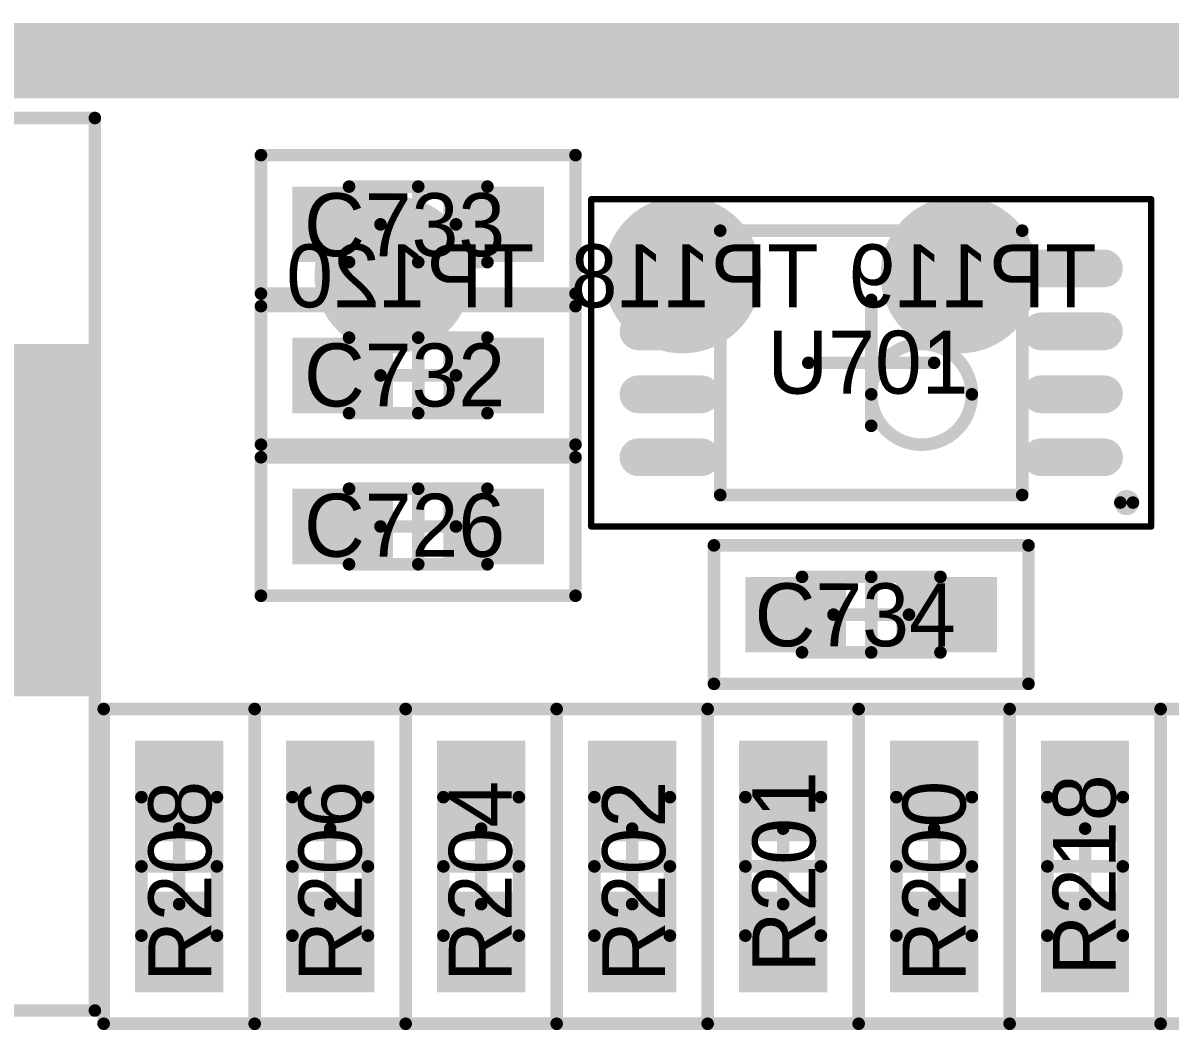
# Model space of a CAD drawing. Header units: millimetres. Extents: x 33.3 to 111.9, y 29.8 to 74.8.
# Drawn here: x 50.73 to 59.84, y 60.3 to 68.3 of the extents above; entities that cross this region are included whole.
import ezdxf

# ---------------------------------------------------------------- set-up
doc = ezdxf.new("R2010")
doc.units = ezdxf.units.MM
for name, color, linetype in [('BottomLayer', 5, 'Continuous'), ('BottomOverlay', 54, 'Continuous'), ('BottomPaste', 16, 'Continuous'), ('KeepOutLayer', 6, 'Continuous'), ('Mechanical1', 6, 'Continuous'), ('Mechanical13', 56, 'Continuous'), ('Mechanical15', 56, 'Continuous'), ('Mechanical17', 56, 'Continuous'), ('TopLayer', 1, 'Continuous'), ('TopOverlay', 2, 'Continuous'), ('TopPaste', 8, 'Continuous')]:
    doc.layers.add(name, color=color, linetype=linetype)

# ---------------------------------------------------------------- blocks, each defined once
blk = doc.blocks.new('DCU0008A_N_7')
at = {"layer": 'Mechanical13', "const_width": 0.1}
for points in [[(-1.2, 1.05), (-1.2, -1.05)], [(1.2, 1.05), (-1.2, 1.05)], [(1.2, 1.05), (1.2, -1.05)], [(1.2, -1.05), (-1.2, -1.05)]]:
    blk.add_lwpolyline(points, dxfattribs=at)
at = {"layer": 'Mechanical13'}
for points, const_width in [([(-1.225, 1.05, 1), (-1.175, 1.05, 1)], 0.05), ([(-1.225, 1.05, 1), (-1.175, 1.05, 1)], 0.05), ([(1.175, 1.05, 1), (1.225, 1.05, 1)], 0.05), ([(1.175, 1.05, 1), (1.225, 1.05, 1)], 0.05), ([(0, 0.25, 1), (-0.8, 0.25, 1)], 0.1), ([(-0.825, 0.25, 1), (-0.775, 0.25, 1)], 0.05), ([(-0.025, 0.25, 1), (0.025, 0.25, 1)], 0.05), ([(-1.225, -1.05, 1), (-1.175, -1.05, 1)], 0.05), ([(-1.225, -1.05, 1), (-1.175, -1.05, 1)], 0.05), ([(1.175, -1.05, 1), (1.225, -1.05, 1)], 0.05), ([(1.175, -1.05, 1), (1.225, -1.05, 1)], 0.05)]:
    blk.add_lwpolyline(points, format="xyb", close=True, dxfattribs=dict(at, const_width=const_width))
at = {"layer": 'Mechanical15', "const_width": 0.05}
for points in [[(-2.225, 1.3), (-2.225, -1.3)], [(2.225, 1.3), (-2.225, 1.3)], [(2.225, 1.3), (2.225, -1.3)], [(2.225, -1.3), (-2.225, -1.3)]]:
    blk.add_lwpolyline(points, dxfattribs=at)
at = {"layer": 'Mechanical15', "const_width": 0.025}
for points in [[(-2.2375, 1.3, 1), (-2.2125, 1.3, 1)], [(-2.2375, 1.3, 1), (-2.2125, 1.3, 1)], [(2.2125, 1.3, 1), (2.2375, 1.3, 1)], [(2.2125, 1.3, 1), (2.2375, 1.3, 1)], [(-2.2375, -1.3, 1), (-2.2125, -1.3, 1)], [(-2.2375, -1.3, 1), (-2.2125, -1.3, 1)], [(2.2125, -1.3, 1), (2.2375, -1.3, 1)], [(2.2125, -1.3, 1), (2.2375, -1.3, 1)]]:
    blk.add_lwpolyline(points, format="xyb", close=True, dxfattribs=at)
at = {"layer": 'Mechanical17', "const_width": 0.1}
for points in [[(0, 0.5), (0, -0.5)], [(0.5, 0), (-0.5, 0)]]:
    blk.add_lwpolyline(points, dxfattribs=at)
at = {"layer": 'Mechanical17', "const_width": 0.05}
for points in [[(-0.025, 0.5, 1), (0.025, 0.5, 1)], [(-0.525, 0, 1), (-0.475, 0, 1)], [(0.475, 0, 1), (0.525, 0, 1)], [(-0.025, -0.5, 1), (0.025, -0.5, 1)]]:
    blk.add_lwpolyline(points, format="xyb", close=True, dxfattribs=at)
at = {"layer": 'TopLayer', "const_width": 0.3}
for points in [[(-1.85, 0.75), (-1.35, 0.75)], [(1.35, 0.75), (1.85, 0.75)], [(-1.85, 0.25), (-1.35, 0.25)], [(1.35, 0.25), (1.85, 0.25)], [(-1.85, -0.25), (-1.35, -0.25)], [(1.35, -0.25), (1.85, -0.25)], [(-1.85, -0.75), (-1.35, -0.75)], [(1.35, -0.75), (1.85, -0.75)]]:
    blk.add_lwpolyline(points, dxfattribs=at)
at = {"layer": 'TopLayer', "const_width": 0.15}
for points in [[(-1.925, 0.75, 1), (-1.775, 0.75, 1)], [(-1.425, 0.75, 1), (-1.275, 0.75, 1)], [(1.275, 0.75, 1), (1.425, 0.75, 1)], [(1.775, 0.75, 1), (1.925, 0.75, 1)], [(-1.925, 0.25, 1), (-1.775, 0.25, 1)], [(-1.425, 0.25, 1), (-1.275, 0.25, 1)], [(1.275, 0.25, 1), (1.425, 0.25, 1)], [(1.775, 0.25, 1), (1.925, 0.25, 1)], [(-1.925, -0.25, 1), (-1.775, -0.25, 1)], [(-1.425, -0.25, 1), (-1.275, -0.25, 1)], [(1.275, -0.25, 1), (1.425, -0.25, 1)], [(1.775, -0.25, 1), (1.925, -0.25, 1)], [(-1.925, -0.75, 1), (-1.775, -0.75, 1)], [(-1.425, -0.75, 1), (-1.275, -0.75, 1)], [(1.275, -0.75, 1), (1.425, -0.75, 1)], [(1.775, -0.75, 1), (1.925, -0.75, 1)]]:
    blk.add_lwpolyline(points, format="xyb", close=True, dxfattribs=at)
at = {"layer": 'TopOverlay'}
for points, const_width in [([(-1.98, 1.11, 1), (-2.08, 1.11, 1)], 0.1), ([(-2.105, 1.11, 1), (-2.055, 1.11, 1)], 0.05), ([(-2.005, 1.11, 1), (-1.955, 1.11, 1)], 0.05)]:
    blk.add_lwpolyline(points, format="xyb", close=True, dxfattribs=dict(at, const_width=const_width))
at = {"layer": 'TopPaste', "const_width": 0.3}
for points in [[(-1.85, 0.75), (-1.35, 0.75)], [(1.35, 0.75), (1.85, 0.75)], [(-1.85, 0.25), (-1.35, 0.25)], [(1.35, 0.25), (1.85, 0.25)], [(-1.85, -0.25), (-1.35, -0.25)], [(1.35, -0.25), (1.85, -0.25)], [(-1.85, -0.75), (-1.35, -0.75)], [(1.35, -0.75), (1.85, -0.75)]]:
    blk.add_lwpolyline(points, dxfattribs=at)
at = {"layer": 'TopPaste', "const_width": 0.15}
for points in [[(-1.925, 0.75, 1), (-1.775, 0.75, 1)], [(-1.425, 0.75, 1), (-1.275, 0.75, 1)], [(1.275, 0.75, 1), (1.425, 0.75, 1)], [(1.775, 0.75, 1), (1.925, 0.75, 1)], [(-1.925, 0.25, 1), (-1.775, 0.25, 1)], [(-1.425, 0.25, 1), (-1.275, 0.25, 1)], [(1.275, 0.25, 1), (1.425, 0.25, 1)], [(1.775, 0.25, 1), (1.925, 0.25, 1)], [(-1.925, -0.25, 1), (-1.775, -0.25, 1)], [(-1.425, -0.25, 1), (-1.275, -0.25, 1)], [(1.275, -0.25, 1), (1.425, -0.25, 1)], [(1.775, -0.25, 1), (1.925, -0.25, 1)], [(-1.925, -0.75, 1), (-1.775, -0.75, 1)], [(-1.425, -0.75, 1), (-1.275, -0.75, 1)], [(1.275, -0.75, 1), (1.425, -0.75, 1)], [(1.775, -0.75, 1), (1.925, -0.75, 1)]]:
    blk.add_lwpolyline(points, format="xyb", close=True, dxfattribs=at)
blk = doc.blocks.new('TP_1_25___TOP_B_23')
at = {"layer": 'BottomLayer', "const_width": 0.625}
blk.add_lwpolyline([(-0.3125, 0, 1), (0.3125, 0, 1)], format="xyb", close=True, dxfattribs=at)
at = {"layer": 'BottomPaste', "const_width": 0.625}
blk.add_lwpolyline([(-0.3125, 0, 1), (0.3125, 0, 1)], format="xyb", close=True, dxfattribs=at)
blk = doc.blocks.new('TP_1_25___TOP_B_24')
at = {"layer": 'BottomLayer', "const_width": 0.625}
blk.add_lwpolyline([(-0.3125, 0, 1), (0.3125, 0, 1)], format="xyb", close=True, dxfattribs=at)
at = {"layer": 'BottomPaste', "const_width": 0.625}
blk.add_lwpolyline([(-0.3125, 0, 1), (0.3125, 0, 1)], format="xyb", close=True, dxfattribs=at)
blk = doc.blocks.new('TP_1_25___TOP_B_25')
at = {"layer": 'BottomLayer', "const_width": 0.625}
blk.add_lwpolyline([(-0.3125, 0, 1), (0.3125, 0, 1)], format="xyb", close=True, dxfattribs=at)
at = {"layer": 'BottomPaste', "const_width": 0.625}
blk.add_lwpolyline([(-0.3125, 0, 1), (0.3125, 0, 1)], format="xyb", close=True, dxfattribs=at)
blk = doc.blocks.new('RESC0402_1005__N_178')
at = {"layer": 'Mechanical13', "const_width": 0.1}
for points in [[(-0.55, 0.3), (0.55, 0.3)], [(-0.55, 0.3), (-0.55, -0.3)], [(0.55, 0.3), (0.55, -0.3)], [(-0.55, -0.3), (0.55, -0.3)]]:
    blk.add_lwpolyline(points, dxfattribs=at)
at = {"layer": 'Mechanical13', "const_width": 0.05}
for points in [[(-0.575, 0.3, 1), (-0.525, 0.3, 1)], [(-0.575, 0.3, 1), (-0.525, 0.3, 1)], [(0.525, 0.3, 1), (0.575, 0.3, 1)], [(0.525, 0.3, 1), (0.575, 0.3, 1)], [(-0.575, -0.3, 1), (-0.525, -0.3, 1)], [(-0.575, -0.3, 1), (-0.525, -0.3, 1)], [(0.525, -0.3, 1), (0.575, -0.3, 1)], [(0.525, -0.3, 1), (0.575, -0.3, 1)]]:
    blk.add_lwpolyline(points, format="xyb", close=True, dxfattribs=at)
at = {"layer": 'Mechanical15', "const_width": 0.1}
for points in [[(-1.25, 0.6), (1.25, 0.6)], [(-1.25, 0.6), (-1.25, -0.6)], [(1.25, 0.6), (1.25, -0.6)], [(-1.25, -0.6), (1.25, -0.6)]]:
    blk.add_lwpolyline(points, dxfattribs=at)
at = {"layer": 'Mechanical15', "const_width": 0.05}
for points in [[(-1.275, 0.6, 1), (-1.225, 0.6, 1)], [(-1.275, 0.6, 1), (-1.225, 0.6, 1)], [(1.225, 0.6, 1), (1.275, 0.6, 1)], [(1.225, 0.6, 1), (1.275, 0.6, 1)], [(-1.275, -0.6, 1), (-1.225, -0.6, 1)], [(-1.275, -0.6, 1), (-1.225, -0.6, 1)], [(1.225, -0.6, 1), (1.275, -0.6, 1)], [(1.225, -0.6, 1), (1.275, -0.6, 1)]]:
    blk.add_lwpolyline(points, format="xyb", close=True, dxfattribs=at)
at = {"layer": 'Mechanical17', "const_width": 0.1}
for points in [[(0, 0.3), (0, -0.3)], [(-0.3, 0), (0.3, 0)]]:
    blk.add_lwpolyline(points, dxfattribs=at)
at = {"layer": 'Mechanical17', "const_width": 0.05}
for points in [[(-0.025, 0.3, 1), (0.025, 0.3, 1)], [(-0.325, 0, 1), (-0.275, 0, 1)], [(0.275, 0, 1), (0.325, 0, 1)], [(-0.025, -0.3, 1), (0.025, -0.3, 1)]]:
    blk.add_lwpolyline(points, format="xyb", close=True, dxfattribs=at)
at = {"layer": 'TopLayer'}
for points in [[(-0.2, -0.35), (-0.2, 0.35), (-1, -0.35), (-1, 0.35)], [(1, -0.35), (1, 0.35), (0.2, -0.35), (0.2, 0.35)]]:
    blk.add_solid(points, dxfattribs=at)
at = {"layer": 'TopPaste'}
for points in [[(-0.2, -0.35), (-0.2, 0.35), (-1, -0.35), (-1, 0.35)], [(1, -0.35), (1, 0.35), (0.2, -0.35), (0.2, 0.35)]]:
    blk.add_solid(points, dxfattribs=at)
blk = doc.blocks.new('RESC0402_1005__N_188')
at = {"layer": 'Mechanical13', "const_width": 0.1}
for points in [[(-0.55, 0.3), (0.55, 0.3)], [(-0.55, 0.3), (-0.55, -0.3)], [(0.55, 0.3), (0.55, -0.3)], [(-0.55, -0.3), (0.55, -0.3)]]:
    blk.add_lwpolyline(points, dxfattribs=at)
at = {"layer": 'Mechanical13', "const_width": 0.05}
for points in [[(-0.575, 0.3, 1), (-0.525, 0.3, 1)], [(-0.575, 0.3, 1), (-0.525, 0.3, 1)], [(0.525, 0.3, 1), (0.575, 0.3, 1)], [(0.525, 0.3, 1), (0.575, 0.3, 1)], [(-0.575, -0.3, 1), (-0.525, -0.3, 1)], [(-0.575, -0.3, 1), (-0.525, -0.3, 1)], [(0.525, -0.3, 1), (0.575, -0.3, 1)], [(0.525, -0.3, 1), (0.575, -0.3, 1)]]:
    blk.add_lwpolyline(points, format="xyb", close=True, dxfattribs=at)
at = {"layer": 'Mechanical15', "const_width": 0.1}
for points in [[(-1.25, 0.6), (1.25, 0.6)], [(-1.25, 0.6), (-1.25, -0.6)], [(1.25, 0.6), (1.25, -0.6)], [(-1.25, -0.6), (1.25, -0.6)]]:
    blk.add_lwpolyline(points, dxfattribs=at)
at = {"layer": 'Mechanical15', "const_width": 0.05}
for points in [[(-1.275, 0.6, 1), (-1.225, 0.6, 1)], [(-1.275, 0.6, 1), (-1.225, 0.6, 1)], [(1.225, 0.6, 1), (1.275, 0.6, 1)], [(1.225, 0.6, 1), (1.275, 0.6, 1)], [(-1.275, -0.6, 1), (-1.225, -0.6, 1)], [(-1.275, -0.6, 1), (-1.225, -0.6, 1)], [(1.225, -0.6, 1), (1.275, -0.6, 1)], [(1.225, -0.6, 1), (1.275, -0.6, 1)]]:
    blk.add_lwpolyline(points, format="xyb", close=True, dxfattribs=at)
at = {"layer": 'Mechanical17', "const_width": 0.1}
for points in [[(0, 0.3), (0, -0.3)], [(-0.3, 0), (0.3, 0)]]:
    blk.add_lwpolyline(points, dxfattribs=at)
at = {"layer": 'Mechanical17', "const_width": 0.05}
for points in [[(-0.025, 0.3, 1), (0.025, 0.3, 1)], [(-0.325, 0, 1), (-0.275, 0, 1)], [(0.275, 0, 1), (0.325, 0, 1)], [(-0.025, -0.3, 1), (0.025, -0.3, 1)]]:
    blk.add_lwpolyline(points, format="xyb", close=True, dxfattribs=at)
at = {"layer": 'TopLayer'}
for points in [[(-0.2, -0.35), (-0.2, 0.35), (-1, -0.35), (-1, 0.35)], [(1, -0.35), (1, 0.35), (0.2, -0.35), (0.2, 0.35)]]:
    blk.add_solid(points, dxfattribs=at)
at = {"layer": 'TopPaste'}
for points in [[(-0.2, -0.35), (-0.2, 0.35), (-1, -0.35), (-1, 0.35)], [(1, -0.35), (1, 0.35), (0.2, -0.35), (0.2, 0.35)]]:
    blk.add_solid(points, dxfattribs=at)
blk = doc.blocks.new('RESC0402_1005__N_190')
at = {"layer": 'Mechanical13', "const_width": 0.1}
for points in [[(-0.55, 0.3), (0.55, 0.3)], [(-0.55, 0.3), (-0.55, -0.3)], [(0.55, 0.3), (0.55, -0.3)], [(-0.55, -0.3), (0.55, -0.3)]]:
    blk.add_lwpolyline(points, dxfattribs=at)
at = {"layer": 'Mechanical13', "const_width": 0.05}
for points in [[(-0.575, 0.3, 1), (-0.525, 0.3, 1)], [(-0.575, 0.3, 1), (-0.525, 0.3, 1)], [(0.525, 0.3, 1), (0.575, 0.3, 1)], [(0.525, 0.3, 1), (0.575, 0.3, 1)], [(-0.575, -0.3, 1), (-0.525, -0.3, 1)], [(-0.575, -0.3, 1), (-0.525, -0.3, 1)], [(0.525, -0.3, 1), (0.575, -0.3, 1)], [(0.525, -0.3, 1), (0.575, -0.3, 1)]]:
    blk.add_lwpolyline(points, format="xyb", close=True, dxfattribs=at)
at = {"layer": 'Mechanical15', "const_width": 0.1}
for points in [[(-1.25, 0.6), (1.25, 0.6)], [(-1.25, 0.6), (-1.25, -0.6)], [(1.25, 0.6), (1.25, -0.6)], [(-1.25, -0.6), (1.25, -0.6)]]:
    blk.add_lwpolyline(points, dxfattribs=at)
at = {"layer": 'Mechanical15', "const_width": 0.05}
for points in [[(-1.275, 0.6, 1), (-1.225, 0.6, 1)], [(-1.275, 0.6, 1), (-1.225, 0.6, 1)], [(1.225, 0.6, 1), (1.275, 0.6, 1)], [(1.225, 0.6, 1), (1.275, 0.6, 1)], [(-1.275, -0.6, 1), (-1.225, -0.6, 1)], [(-1.275, -0.6, 1), (-1.225, -0.6, 1)], [(1.225, -0.6, 1), (1.275, -0.6, 1)], [(1.225, -0.6, 1), (1.275, -0.6, 1)]]:
    blk.add_lwpolyline(points, format="xyb", close=True, dxfattribs=at)
at = {"layer": 'Mechanical17', "const_width": 0.1}
for points in [[(0, 0.3), (0, -0.3)], [(-0.3, 0), (0.3, 0)]]:
    blk.add_lwpolyline(points, dxfattribs=at)
at = {"layer": 'Mechanical17', "const_width": 0.05}
for points in [[(-0.025, 0.3, 1), (0.025, 0.3, 1)], [(-0.325, 0, 1), (-0.275, 0, 1)], [(0.275, 0, 1), (0.325, 0, 1)], [(-0.025, -0.3, 1), (0.025, -0.3, 1)]]:
    blk.add_lwpolyline(points, format="xyb", close=True, dxfattribs=at)
at = {"layer": 'TopLayer'}
for points in [[(-0.2, -0.35), (-0.2, 0.35), (-1, -0.35), (-1, 0.35)], [(1, -0.35), (1, 0.35), (0.2, -0.35), (0.2, 0.35)]]:
    blk.add_solid(points, dxfattribs=at)
at = {"layer": 'TopPaste'}
for points in [[(-0.2, -0.35), (-0.2, 0.35), (-1, -0.35), (-1, 0.35)], [(1, -0.35), (1, 0.35), (0.2, -0.35), (0.2, 0.35)]]:
    blk.add_solid(points, dxfattribs=at)
blk = doc.blocks.new('RESC0402_1005__N_192')
at = {"layer": 'Mechanical13', "const_width": 0.1}
for points in [[(-0.55, 0.3), (0.55, 0.3)], [(-0.55, 0.3), (-0.55, -0.3)], [(0.55, 0.3), (0.55, -0.3)], [(-0.55, -0.3), (0.55, -0.3)]]:
    blk.add_lwpolyline(points, dxfattribs=at)
at = {"layer": 'Mechanical13', "const_width": 0.05}
for points in [[(-0.575, 0.3, 1), (-0.525, 0.3, 1)], [(-0.575, 0.3, 1), (-0.525, 0.3, 1)], [(0.525, 0.3, 1), (0.575, 0.3, 1)], [(0.525, 0.3, 1), (0.575, 0.3, 1)], [(-0.575, -0.3, 1), (-0.525, -0.3, 1)], [(-0.575, -0.3, 1), (-0.525, -0.3, 1)], [(0.525, -0.3, 1), (0.575, -0.3, 1)], [(0.525, -0.3, 1), (0.575, -0.3, 1)]]:
    blk.add_lwpolyline(points, format="xyb", close=True, dxfattribs=at)
at = {"layer": 'Mechanical15', "const_width": 0.1}
for points in [[(-1.25, 0.6), (1.25, 0.6)], [(-1.25, 0.6), (-1.25, -0.6)], [(1.25, 0.6), (1.25, -0.6)], [(-1.25, -0.6), (1.25, -0.6)]]:
    blk.add_lwpolyline(points, dxfattribs=at)
at = {"layer": 'Mechanical15', "const_width": 0.05}
for points in [[(-1.275, 0.6, 1), (-1.225, 0.6, 1)], [(-1.275, 0.6, 1), (-1.225, 0.6, 1)], [(1.225, 0.6, 1), (1.275, 0.6, 1)], [(1.225, 0.6, 1), (1.275, 0.6, 1)], [(-1.275, -0.6, 1), (-1.225, -0.6, 1)], [(-1.275, -0.6, 1), (-1.225, -0.6, 1)], [(1.225, -0.6, 1), (1.275, -0.6, 1)], [(1.225, -0.6, 1), (1.275, -0.6, 1)]]:
    blk.add_lwpolyline(points, format="xyb", close=True, dxfattribs=at)
at = {"layer": 'Mechanical17', "const_width": 0.1}
for points in [[(0, 0.3), (0, -0.3)], [(-0.3, 0), (0.3, 0)]]:
    blk.add_lwpolyline(points, dxfattribs=at)
at = {"layer": 'Mechanical17', "const_width": 0.05}
for points in [[(-0.025, 0.3, 1), (0.025, 0.3, 1)], [(-0.325, 0, 1), (-0.275, 0, 1)], [(0.275, 0, 1), (0.325, 0, 1)], [(-0.025, -0.3, 1), (0.025, -0.3, 1)]]:
    blk.add_lwpolyline(points, format="xyb", close=True, dxfattribs=at)
at = {"layer": 'TopLayer'}
for points in [[(-0.2, -0.35), (-0.2, 0.35), (-1, -0.35), (-1, 0.35)], [(1, -0.35), (1, 0.35), (0.2, -0.35), (0.2, 0.35)]]:
    blk.add_solid(points, dxfattribs=at)
at = {"layer": 'TopPaste'}
for points in [[(-0.2, -0.35), (-0.2, 0.35), (-1, -0.35), (-1, 0.35)], [(1, -0.35), (1, 0.35), (0.2, -0.35), (0.2, 0.35)]]:
    blk.add_solid(points, dxfattribs=at)
blk = doc.blocks.new('RESC0402_1005__N_193')
at = {"layer": 'Mechanical13', "const_width": 0.1}
for points in [[(0.55, 0.3), (-0.55, 0.3)], [(-0.55, -0.3), (-0.55, 0.3)], [(0.55, -0.3), (0.55, 0.3)], [(0.55, -0.3), (-0.55, -0.3)]]:
    blk.add_lwpolyline(points, dxfattribs=at)
at = {"layer": 'Mechanical13', "const_width": 0.05}
for points in [[(-0.575, 0.3, 1), (-0.525, 0.3, 1)], [(-0.575, 0.3, 1), (-0.525, 0.3, 1)], [(0.525, 0.3, 1), (0.575, 0.3, 1)], [(0.525, 0.3, 1), (0.575, 0.3, 1)], [(-0.575, -0.3, 1), (-0.525, -0.3, 1)], [(-0.575, -0.3, 1), (-0.525, -0.3, 1)], [(0.525, -0.3, 1), (0.575, -0.3, 1)], [(0.525, -0.3, 1), (0.575, -0.3, 1)]]:
    blk.add_lwpolyline(points, format="xyb", close=True, dxfattribs=at)
at = {"layer": 'Mechanical15', "const_width": 0.1}
for points in [[(1.25, 0.6), (-1.25, 0.6)], [(-1.25, -0.6), (-1.25, 0.6)], [(1.25, -0.6), (1.25, 0.6)], [(1.25, -0.6), (-1.25, -0.6)]]:
    blk.add_lwpolyline(points, dxfattribs=at)
at = {"layer": 'Mechanical15', "const_width": 0.05}
for points in [[(-1.275, 0.6, 1), (-1.225, 0.6, 1)], [(-1.275, 0.6, 1), (-1.225, 0.6, 1)], [(1.225, 0.6, 1), (1.275, 0.6, 1)], [(1.225, 0.6, 1), (1.275, 0.6, 1)], [(-1.275, -0.6, 1), (-1.225, -0.6, 1)], [(-1.275, -0.6, 1), (-1.225, -0.6, 1)], [(1.225, -0.6, 1), (1.275, -0.6, 1)], [(1.225, -0.6, 1), (1.275, -0.6, 1)]]:
    blk.add_lwpolyline(points, format="xyb", close=True, dxfattribs=at)
at = {"layer": 'Mechanical17', "const_width": 0.1}
for points in [[(0, -0.3), (0, 0.3)], [(0.3, 0), (-0.3, 0)]]:
    blk.add_lwpolyline(points, dxfattribs=at)
at = {"layer": 'Mechanical17', "const_width": 0.05}
for points in [[(-0.025, 0.3, 1), (0.025, 0.3, 1)], [(-0.325, 0, 1), (-0.275, 0, 1)], [(0.275, 0, 1), (0.325, 0, 1)], [(-0.025, -0.3, 1), (0.025, -0.3, 1)]]:
    blk.add_lwpolyline(points, format="xyb", close=True, dxfattribs=at)
at = {"layer": 'TopLayer'}
for points in [[(-0.2, -0.35), (-0.2, 0.35), (-1, -0.35), (-1, 0.35)], [(1, -0.35), (1, 0.35), (0.2, -0.35), (0.2, 0.35)]]:
    blk.add_solid(points, dxfattribs=at)
at = {"layer": 'TopPaste'}
for points in [[(-0.2, -0.35), (-0.2, 0.35), (-1, -0.35), (-1, 0.35)], [(1, -0.35), (1, 0.35), (0.2, -0.35), (0.2, 0.35)]]:
    blk.add_solid(points, dxfattribs=at)
blk = doc.blocks.new('RESC0402_1005__N_194')
at = {"layer": 'Mechanical13', "const_width": 0.1}
for points in [[(-0.55, 0.3), (0.55, 0.3)], [(-0.55, 0.3), (-0.55, -0.3)], [(0.55, 0.3), (0.55, -0.3)], [(-0.55, -0.3), (0.55, -0.3)]]:
    blk.add_lwpolyline(points, dxfattribs=at)
at = {"layer": 'Mechanical13', "const_width": 0.05}
for points in [[(-0.575, 0.3, 1), (-0.525, 0.3, 1)], [(-0.575, 0.3, 1), (-0.525, 0.3, 1)], [(0.525, 0.3, 1), (0.575, 0.3, 1)], [(0.525, 0.3, 1), (0.575, 0.3, 1)], [(-0.575, -0.3, 1), (-0.525, -0.3, 1)], [(-0.575, -0.3, 1), (-0.525, -0.3, 1)], [(0.525, -0.3, 1), (0.575, -0.3, 1)], [(0.525, -0.3, 1), (0.575, -0.3, 1)]]:
    blk.add_lwpolyline(points, format="xyb", close=True, dxfattribs=at)
at = {"layer": 'Mechanical15', "const_width": 0.1}
for points in [[(-1.25, 0.6), (1.25, 0.6)], [(-1.25, 0.6), (-1.25, -0.6)], [(1.25, 0.6), (1.25, -0.6)], [(-1.25, -0.6), (1.25, -0.6)]]:
    blk.add_lwpolyline(points, dxfattribs=at)
at = {"layer": 'Mechanical15', "const_width": 0.05}
for points in [[(-1.275, 0.6, 1), (-1.225, 0.6, 1)], [(-1.275, 0.6, 1), (-1.225, 0.6, 1)], [(1.225, 0.6, 1), (1.275, 0.6, 1)], [(1.225, 0.6, 1), (1.275, 0.6, 1)], [(-1.275, -0.6, 1), (-1.225, -0.6, 1)], [(-1.275, -0.6, 1), (-1.225, -0.6, 1)], [(1.225, -0.6, 1), (1.275, -0.6, 1)], [(1.225, -0.6, 1), (1.275, -0.6, 1)]]:
    blk.add_lwpolyline(points, format="xyb", close=True, dxfattribs=at)
at = {"layer": 'Mechanical17', "const_width": 0.1}
for points in [[(0, 0.3), (0, -0.3)], [(-0.3, 0), (0.3, 0)]]:
    blk.add_lwpolyline(points, dxfattribs=at)
at = {"layer": 'Mechanical17', "const_width": 0.05}
for points in [[(-0.025, 0.3, 1), (0.025, 0.3, 1)], [(-0.325, 0, 1), (-0.275, 0, 1)], [(0.275, 0, 1), (0.325, 0, 1)], [(-0.025, -0.3, 1), (0.025, -0.3, 1)]]:
    blk.add_lwpolyline(points, format="xyb", close=True, dxfattribs=at)
at = {"layer": 'TopLayer'}
for points in [[(-0.2, -0.35), (-0.2, 0.35), (-1, -0.35), (-1, 0.35)], [(1, -0.35), (1, 0.35), (0.2, -0.35), (0.2, 0.35)]]:
    blk.add_solid(points, dxfattribs=at)
at = {"layer": 'TopPaste'}
for points in [[(-0.2, -0.35), (-0.2, 0.35), (-1, -0.35), (-1, 0.35)], [(1, -0.35), (1, 0.35), (0.2, -0.35), (0.2, 0.35)]]:
    blk.add_solid(points, dxfattribs=at)
blk = doc.blocks.new('RESC0402_1005__N_195')
at = {"layer": 'Mechanical13', "const_width": 0.1}
for points in [[(-0.55, 0.3), (0.55, 0.3)], [(-0.55, 0.3), (-0.55, -0.3)], [(0.55, 0.3), (0.55, -0.3)], [(-0.55, -0.3), (0.55, -0.3)]]:
    blk.add_lwpolyline(points, dxfattribs=at)
at = {"layer": 'Mechanical13', "const_width": 0.05}
for points in [[(-0.575, 0.3, 1), (-0.525, 0.3, 1)], [(-0.575, 0.3, 1), (-0.525, 0.3, 1)], [(0.525, 0.3, 1), (0.575, 0.3, 1)], [(0.525, 0.3, 1), (0.575, 0.3, 1)], [(-0.575, -0.3, 1), (-0.525, -0.3, 1)], [(-0.575, -0.3, 1), (-0.525, -0.3, 1)], [(0.525, -0.3, 1), (0.575, -0.3, 1)], [(0.525, -0.3, 1), (0.575, -0.3, 1)]]:
    blk.add_lwpolyline(points, format="xyb", close=True, dxfattribs=at)
at = {"layer": 'Mechanical15', "const_width": 0.1}
for points in [[(-1.25, 0.6), (1.25, 0.6)], [(-1.25, 0.6), (-1.25, -0.6)], [(1.25, 0.6), (1.25, -0.6)], [(-1.25, -0.6), (1.25, -0.6)]]:
    blk.add_lwpolyline(points, dxfattribs=at)
at = {"layer": 'Mechanical15', "const_width": 0.05}
for points in [[(-1.275, 0.6, 1), (-1.225, 0.6, 1)], [(-1.275, 0.6, 1), (-1.225, 0.6, 1)], [(1.225, 0.6, 1), (1.275, 0.6, 1)], [(1.225, 0.6, 1), (1.275, 0.6, 1)], [(-1.275, -0.6, 1), (-1.225, -0.6, 1)], [(-1.275, -0.6, 1), (-1.225, -0.6, 1)], [(1.225, -0.6, 1), (1.275, -0.6, 1)], [(1.225, -0.6, 1), (1.275, -0.6, 1)]]:
    blk.add_lwpolyline(points, format="xyb", close=True, dxfattribs=at)
at = {"layer": 'Mechanical17', "const_width": 0.1}
for points in [[(0, 0.3), (0, -0.3)], [(-0.3, 0), (0.3, 0)]]:
    blk.add_lwpolyline(points, dxfattribs=at)
at = {"layer": 'Mechanical17', "const_width": 0.05}
for points in [[(-0.025, 0.3, 1), (0.025, 0.3, 1)], [(-0.325, 0, 1), (-0.275, 0, 1)], [(0.275, 0, 1), (0.325, 0, 1)], [(-0.025, -0.3, 1), (0.025, -0.3, 1)]]:
    blk.add_lwpolyline(points, format="xyb", close=True, dxfattribs=at)
at = {"layer": 'TopLayer'}
for points in [[(-0.2, -0.35), (-0.2, 0.35), (-1, -0.35), (-1, 0.35)], [(1, -0.35), (1, 0.35), (0.2, -0.35), (0.2, 0.35)]]:
    blk.add_solid(points, dxfattribs=at)
at = {"layer": 'TopPaste'}
for points in [[(-0.2, -0.35), (-0.2, 0.35), (-1, -0.35), (-1, 0.35)], [(1, -0.35), (1, 0.35), (0.2, -0.35), (0.2, 0.35)]]:
    blk.add_solid(points, dxfattribs=at)
blk = doc.blocks.new('RESC0402_1005__N_196')
at = {"layer": 'Mechanical13', "const_width": 0.1}
for points in [[(0.55, 0.3), (-0.55, 0.3)], [(-0.55, -0.3), (-0.55, 0.3)], [(0.55, -0.3), (0.55, 0.3)], [(0.55, -0.3), (-0.55, -0.3)]]:
    blk.add_lwpolyline(points, dxfattribs=at)
at = {"layer": 'Mechanical13', "const_width": 0.05}
for points in [[(-0.575, 0.3, 1), (-0.525, 0.3, 1)], [(-0.575, 0.3, 1), (-0.525, 0.3, 1)], [(0.525, 0.3, 1), (0.575, 0.3, 1)], [(0.525, 0.3, 1), (0.575, 0.3, 1)], [(-0.575, -0.3, 1), (-0.525, -0.3, 1)], [(-0.575, -0.3, 1), (-0.525, -0.3, 1)], [(0.525, -0.3, 1), (0.575, -0.3, 1)], [(0.525, -0.3, 1), (0.575, -0.3, 1)]]:
    blk.add_lwpolyline(points, format="xyb", close=True, dxfattribs=at)
at = {"layer": 'Mechanical15', "const_width": 0.1}
for points in [[(1.25, 0.6), (-1.25, 0.6)], [(-1.25, -0.6), (-1.25, 0.6)], [(1.25, -0.6), (1.25, 0.6)], [(1.25, -0.6), (-1.25, -0.6)]]:
    blk.add_lwpolyline(points, dxfattribs=at)
at = {"layer": 'Mechanical15', "const_width": 0.05}
for points in [[(-1.275, 0.6, 1), (-1.225, 0.6, 1)], [(-1.275, 0.6, 1), (-1.225, 0.6, 1)], [(1.225, 0.6, 1), (1.275, 0.6, 1)], [(1.225, 0.6, 1), (1.275, 0.6, 1)], [(-1.275, -0.6, 1), (-1.225, -0.6, 1)], [(-1.275, -0.6, 1), (-1.225, -0.6, 1)], [(1.225, -0.6, 1), (1.275, -0.6, 1)], [(1.225, -0.6, 1), (1.275, -0.6, 1)]]:
    blk.add_lwpolyline(points, format="xyb", close=True, dxfattribs=at)
at = {"layer": 'Mechanical17', "const_width": 0.1}
for points in [[(0, -0.3), (0, 0.3)], [(0.3, 0), (-0.3, 0)]]:
    blk.add_lwpolyline(points, dxfattribs=at)
at = {"layer": 'Mechanical17', "const_width": 0.05}
for points in [[(-0.025, 0.3, 1), (0.025, 0.3, 1)], [(-0.325, 0, 1), (-0.275, 0, 1)], [(0.275, 0, 1), (0.325, 0, 1)], [(-0.025, -0.3, 1), (0.025, -0.3, 1)]]:
    blk.add_lwpolyline(points, format="xyb", close=True, dxfattribs=at)
at = {"layer": 'TopLayer'}
for points in [[(-0.2, -0.35), (-0.2, 0.35), (-1, -0.35), (-1, 0.35)], [(1, -0.35), (1, 0.35), (0.2, -0.35), (0.2, 0.35)]]:
    blk.add_solid(points, dxfattribs=at)
at = {"layer": 'TopPaste'}
for points in [[(-0.2, -0.35), (-0.2, 0.35), (-1, -0.35), (-1, 0.35)], [(1, -0.35), (1, 0.35), (0.2, -0.35), (0.2, 0.35)]]:
    blk.add_solid(points, dxfattribs=at)
blk = doc.blocks.new('52271_0469_211')
at = {"layer": 'Mechanical15', "const_width": 0.1}
for points in [[(-5.73, 3.345), (5.73, 3.345)], [(5.73, -3.745), (5.73, 3.345)], [(-5.73, -3.745), (5.73, -3.745)]]:
    blk.add_lwpolyline(points, dxfattribs=at)
at = {"layer": 'Mechanical15', "const_width": 0.05}
for points in [[(5.705, 3.345, 1), (5.755, 3.345, 1)], [(5.705, 3.345, 1), (5.755, 3.345, 1)], [(5.705, -3.745, 1), (5.755, -3.745, 1)], [(5.705, -3.745, 1), (5.755, -3.745, 1)]]:
    blk.add_lwpolyline(points, format="xyb", close=True, dxfattribs=at)
at = {"layer": 'TopLayer'}
blk.add_solid([(3.6, -1.25), (5.7, -1.25), (3.6, 1.55), (5.7, 1.55)], dxfattribs=at)
at = {"layer": 'TopPaste'}
blk.add_solid([(3.6, -1.25), (5.7, -1.25), (3.6, 1.55), (5.7, 1.55)], dxfattribs=at)
blk = doc.blocks.new('CAPC0402_1005__N_232')
at = {"layer": 'Mechanical13', "const_width": 0.1}
for points in [[(-0.55, 0.3), (0.55, 0.3)], [(-0.55, -0.3), (-0.55, 0.3)], [(0.55, -0.3), (0.55, 0.3)], [(-0.55, -0.3), (0.55, -0.3)]]:
    blk.add_lwpolyline(points, dxfattribs=at)
at = {"layer": 'Mechanical13', "const_width": 0.05}
for points in [[(-0.575, 0.3, 1), (-0.525, 0.3, 1)], [(-0.575, 0.3, 1), (-0.525, 0.3, 1)], [(0.525, 0.3, 1), (0.575, 0.3, 1)], [(0.525, 0.3, 1), (0.575, 0.3, 1)], [(-0.575, -0.3, 1), (-0.525, -0.3, 1)], [(-0.575, -0.3, 1), (-0.525, -0.3, 1)], [(0.525, -0.3, 1), (0.575, -0.3, 1)], [(0.525, -0.3, 1), (0.575, -0.3, 1)]]:
    blk.add_lwpolyline(points, format="xyb", close=True, dxfattribs=at)
at = {"layer": 'Mechanical15', "const_width": 0.1}
for points in [[(-1.25, 0.55), (1.25, 0.55)], [(-1.25, -0.55), (-1.25, 0.55)], [(1.25, -0.55), (1.25, 0.55)], [(-1.25, -0.55), (1.25, -0.55)]]:
    blk.add_lwpolyline(points, dxfattribs=at)
at = {"layer": 'Mechanical15', "const_width": 0.05}
for points in [[(-1.275, 0.55, 1), (-1.225, 0.55, 1)], [(-1.275, 0.55, 1), (-1.225, 0.55, 1)], [(1.225, 0.55, 1), (1.275, 0.55, 1)], [(1.225, 0.55, 1), (1.275, 0.55, 1)], [(-1.275, -0.55, 1), (-1.225, -0.55, 1)], [(-1.275, -0.55, 1), (-1.225, -0.55, 1)], [(1.225, -0.55, 1), (1.275, -0.55, 1)], [(1.225, -0.55, 1), (1.275, -0.55, 1)]]:
    blk.add_lwpolyline(points, format="xyb", close=True, dxfattribs=at)
at = {"layer": 'Mechanical17', "const_width": 0.1}
for points in [[(0, -0.3), (0, 0.3)], [(-0.3, 0), (0.3, 0)]]:
    blk.add_lwpolyline(points, dxfattribs=at)
at = {"layer": 'Mechanical17', "const_width": 0.05}
for points in [[(-0.025, 0.3, 1), (0.025, 0.3, 1)], [(-0.325, 0, 1), (-0.275, 0, 1)], [(0.275, 0, 1), (0.325, 0, 1)], [(-0.025, -0.3, 1), (0.025, -0.3, 1)]]:
    blk.add_lwpolyline(points, format="xyb", close=True, dxfattribs=at)
at = {"layer": 'TopLayer'}
for points in [[(-0.2, -0.3), (-0.2, 0.3), (-1, -0.3), (-1, 0.3)], [(1, -0.3), (1, 0.3), (0.2, -0.3), (0.2, 0.3)]]:
    blk.add_solid(points, dxfattribs=at)
at = {"layer": 'TopPaste'}
for points in [[(-0.2, -0.3), (-0.2, 0.3), (-1, -0.3), (-1, 0.3)], [(1, -0.3), (1, 0.3), (0.2, -0.3), (0.2, 0.3)]]:
    blk.add_solid(points, dxfattribs=at)
blk = doc.blocks.new('CAPC0402_1005__N_233')
at = {"layer": 'Mechanical13', "const_width": 0.1}
for points in [[(-0.55, 0.3), (0.55, 0.3)], [(-0.55, -0.3), (-0.55, 0.3)], [(0.55, -0.3), (0.55, 0.3)], [(-0.55, -0.3), (0.55, -0.3)]]:
    blk.add_lwpolyline(points, dxfattribs=at)
at = {"layer": 'Mechanical13', "const_width": 0.05}
for points in [[(-0.575, 0.3, 1), (-0.525, 0.3, 1)], [(-0.575, 0.3, 1), (-0.525, 0.3, 1)], [(0.525, 0.3, 1), (0.575, 0.3, 1)], [(0.525, 0.3, 1), (0.575, 0.3, 1)], [(-0.575, -0.3, 1), (-0.525, -0.3, 1)], [(-0.575, -0.3, 1), (-0.525, -0.3, 1)], [(0.525, -0.3, 1), (0.575, -0.3, 1)], [(0.525, -0.3, 1), (0.575, -0.3, 1)]]:
    blk.add_lwpolyline(points, format="xyb", close=True, dxfattribs=at)
at = {"layer": 'Mechanical15', "const_width": 0.1}
for points in [[(-1.25, 0.55), (1.25, 0.55)], [(-1.25, -0.55), (-1.25, 0.55)], [(1.25, -0.55), (1.25, 0.55)], [(-1.25, -0.55), (1.25, -0.55)]]:
    blk.add_lwpolyline(points, dxfattribs=at)
at = {"layer": 'Mechanical15', "const_width": 0.05}
for points in [[(-1.275, 0.55, 1), (-1.225, 0.55, 1)], [(-1.275, 0.55, 1), (-1.225, 0.55, 1)], [(1.225, 0.55, 1), (1.275, 0.55, 1)], [(1.225, 0.55, 1), (1.275, 0.55, 1)], [(-1.275, -0.55, 1), (-1.225, -0.55, 1)], [(-1.275, -0.55, 1), (-1.225, -0.55, 1)], [(1.225, -0.55, 1), (1.275, -0.55, 1)], [(1.225, -0.55, 1), (1.275, -0.55, 1)]]:
    blk.add_lwpolyline(points, format="xyb", close=True, dxfattribs=at)
at = {"layer": 'Mechanical17', "const_width": 0.1}
for points in [[(0, -0.3), (0, 0.3)], [(-0.3, 0), (0.3, 0)]]:
    blk.add_lwpolyline(points, dxfattribs=at)
at = {"layer": 'Mechanical17', "const_width": 0.05}
for points in [[(-0.025, 0.3, 1), (0.025, 0.3, 1)], [(-0.325, 0, 1), (-0.275, 0, 1)], [(0.275, 0, 1), (0.325, 0, 1)], [(-0.025, -0.3, 1), (0.025, -0.3, 1)]]:
    blk.add_lwpolyline(points, format="xyb", close=True, dxfattribs=at)
at = {"layer": 'TopLayer'}
for points in [[(-0.2, -0.3), (-0.2, 0.3), (-1, -0.3), (-1, 0.3)], [(1, -0.3), (1, 0.3), (0.2, -0.3), (0.2, 0.3)]]:
    blk.add_solid(points, dxfattribs=at)
at = {"layer": 'TopPaste'}
for points in [[(-0.2, -0.3), (-0.2, 0.3), (-1, -0.3), (-1, 0.3)], [(1, -0.3), (1, 0.3), (0.2, -0.3), (0.2, 0.3)]]:
    blk.add_solid(points, dxfattribs=at)
blk = doc.blocks.new('CAPC0402_1005__N_234')
at = {"layer": 'Mechanical13', "const_width": 0.1}
for points in [[(-0.55, 0.3), (0.55, 0.3)], [(-0.55, -0.3), (-0.55, 0.3)], [(0.55, -0.3), (0.55, 0.3)], [(-0.55, -0.3), (0.55, -0.3)]]:
    blk.add_lwpolyline(points, dxfattribs=at)
at = {"layer": 'Mechanical13', "const_width": 0.05}
for points in [[(-0.575, 0.3, 1), (-0.525, 0.3, 1)], [(-0.575, 0.3, 1), (-0.525, 0.3, 1)], [(0.525, 0.3, 1), (0.575, 0.3, 1)], [(0.525, 0.3, 1), (0.575, 0.3, 1)], [(-0.575, -0.3, 1), (-0.525, -0.3, 1)], [(-0.575, -0.3, 1), (-0.525, -0.3, 1)], [(0.525, -0.3, 1), (0.575, -0.3, 1)], [(0.525, -0.3, 1), (0.575, -0.3, 1)]]:
    blk.add_lwpolyline(points, format="xyb", close=True, dxfattribs=at)
at = {"layer": 'Mechanical15', "const_width": 0.1}
for points in [[(-1.25, 0.55), (1.25, 0.55)], [(-1.25, -0.55), (-1.25, 0.55)], [(1.25, -0.55), (1.25, 0.55)], [(-1.25, -0.55), (1.25, -0.55)]]:
    blk.add_lwpolyline(points, dxfattribs=at)
at = {"layer": 'Mechanical15', "const_width": 0.05}
for points in [[(-1.275, 0.55, 1), (-1.225, 0.55, 1)], [(-1.275, 0.55, 1), (-1.225, 0.55, 1)], [(1.225, 0.55, 1), (1.275, 0.55, 1)], [(1.225, 0.55, 1), (1.275, 0.55, 1)], [(-1.275, -0.55, 1), (-1.225, -0.55, 1)], [(-1.275, -0.55, 1), (-1.225, -0.55, 1)], [(1.225, -0.55, 1), (1.275, -0.55, 1)], [(1.225, -0.55, 1), (1.275, -0.55, 1)]]:
    blk.add_lwpolyline(points, format="xyb", close=True, dxfattribs=at)
at = {"layer": 'Mechanical17', "const_width": 0.1}
for points in [[(0, -0.3), (0, 0.3)], [(-0.3, 0), (0.3, 0)]]:
    blk.add_lwpolyline(points, dxfattribs=at)
at = {"layer": 'Mechanical17', "const_width": 0.05}
for points in [[(-0.025, 0.3, 1), (0.025, 0.3, 1)], [(-0.325, 0, 1), (-0.275, 0, 1)], [(0.275, 0, 1), (0.325, 0, 1)], [(-0.025, -0.3, 1), (0.025, -0.3, 1)]]:
    blk.add_lwpolyline(points, format="xyb", close=True, dxfattribs=at)
at = {"layer": 'TopLayer'}
for points in [[(-0.2, -0.3), (-0.2, 0.3), (-1, -0.3), (-1, 0.3)], [(1, -0.3), (1, 0.3), (0.2, -0.3), (0.2, 0.3)]]:
    blk.add_solid(points, dxfattribs=at)
at = {"layer": 'TopPaste'}
for points in [[(-0.2, -0.3), (-0.2, 0.3), (-1, -0.3), (-1, 0.3)], [(1, -0.3), (1, 0.3), (0.2, -0.3), (0.2, 0.3)]]:
    blk.add_solid(points, dxfattribs=at)
blk = doc.blocks.new('CAPC0402_1005__N_240')
at = {"layer": 'Mechanical13', "const_width": 0.1}
for points in [[(-0.55, 0.3), (0.55, 0.3)], [(-0.55, -0.3), (-0.55, 0.3)], [(0.55, -0.3), (0.55, 0.3)], [(-0.55, -0.3), (0.55, -0.3)]]:
    blk.add_lwpolyline(points, dxfattribs=at)
at = {"layer": 'Mechanical13', "const_width": 0.05}
for points in [[(-0.575, 0.3, 1), (-0.525, 0.3, 1)], [(-0.575, 0.3, 1), (-0.525, 0.3, 1)], [(0.525, 0.3, 1), (0.575, 0.3, 1)], [(0.525, 0.3, 1), (0.575, 0.3, 1)], [(-0.575, -0.3, 1), (-0.525, -0.3, 1)], [(-0.575, -0.3, 1), (-0.525, -0.3, 1)], [(0.525, -0.3, 1), (0.575, -0.3, 1)], [(0.525, -0.3, 1), (0.575, -0.3, 1)]]:
    blk.add_lwpolyline(points, format="xyb", close=True, dxfattribs=at)
at = {"layer": 'Mechanical15', "const_width": 0.1}
for points in [[(-1.25, 0.55), (1.25, 0.55)], [(-1.25, -0.55), (-1.25, 0.55)], [(1.25, -0.55), (1.25, 0.55)], [(-1.25, -0.55), (1.25, -0.55)]]:
    blk.add_lwpolyline(points, dxfattribs=at)
at = {"layer": 'Mechanical15', "const_width": 0.05}
for points in [[(-1.275, 0.55, 1), (-1.225, 0.55, 1)], [(-1.275, 0.55, 1), (-1.225, 0.55, 1)], [(1.225, 0.55, 1), (1.275, 0.55, 1)], [(1.225, 0.55, 1), (1.275, 0.55, 1)], [(-1.275, -0.55, 1), (-1.225, -0.55, 1)], [(-1.275, -0.55, 1), (-1.225, -0.55, 1)], [(1.225, -0.55, 1), (1.275, -0.55, 1)], [(1.225, -0.55, 1), (1.275, -0.55, 1)]]:
    blk.add_lwpolyline(points, format="xyb", close=True, dxfattribs=at)
at = {"layer": 'Mechanical17', "const_width": 0.1}
for points in [[(0, -0.3), (0, 0.3)], [(-0.3, 0), (0.3, 0)]]:
    blk.add_lwpolyline(points, dxfattribs=at)
at = {"layer": 'Mechanical17', "const_width": 0.05}
for points in [[(-0.025, 0.3, 1), (0.025, 0.3, 1)], [(-0.325, 0, 1), (-0.275, 0, 1)], [(0.275, 0, 1), (0.325, 0, 1)], [(-0.025, -0.3, 1), (0.025, -0.3, 1)]]:
    blk.add_lwpolyline(points, format="xyb", close=True, dxfattribs=at)
at = {"layer": 'TopLayer'}
for points in [[(-0.2, -0.3), (-0.2, 0.3), (-1, -0.3), (-1, 0.3)], [(1, -0.3), (1, 0.3), (0.2, -0.3), (0.2, 0.3)]]:
    blk.add_solid(points, dxfattribs=at)
at = {"layer": 'TopPaste'}
for points in [[(-0.2, -0.3), (-0.2, 0.3), (-1, -0.3), (-1, 0.3)], [(1, -0.3), (1, 0.3), (0.2, -0.3), (0.2, 0.3)]]:
    blk.add_solid(points, dxfattribs=at)

msp = doc.modelspace()

# ---------------------------------------------------------------- linework, layer by layer
at = {"layer": 'KeepOutLayer', "const_width": 0.6}
msp.add_lwpolyline([(34.567, 67.999), (66.567, 67.999)], dxfattribs=at)
at = {"layer": 'Mechanical1', "const_width": 0.1}
msp.add_lwpolyline([(34.567, 67.999), (66.567, 67.999)], dxfattribs=at)

# ---------------------------------------------------------------- block references
for name, p, rotation in [('52271_0469_211', (45.567, 64.199), 360), ('CAPC0402_1005__N_233', (53.867, 66.699), 360), ('TP_1_25___TOP_B_23', (53.667, 66.299), 90), ('DCU0008A_N_7', (57.467, 65.599), 180), ('TP_1_25___TOP_B_25', (55.967, 66.299), 90), ('TP_1_25___TOP_B_24', (58.167, 66.299), 90), ('CAPC0402_1005__N_234', (53.867, 65.499), 360), ('CAPC0402_1005__N_240', (53.867, 64.299), 360), ('CAPC0402_1005__N_232', (57.467, 63.599), 360), ('RESC0402_1005__N_188', (51.967, 61.599), 90), ('RESC0402_1005__N_190', (53.167, 61.599), 90), ('RESC0402_1005__N_192', (54.367, 61.599), 90), ('RESC0402_1005__N_194', (55.567, 61.599), 90), ('RESC0402_1005__N_195', (56.767, 61.599), 90), ('RESC0402_1005__N_196', (57.967, 61.599), 270), ('RESC0402_1005__N_178', (59.167, 61.599), 90), ('RESC0402_1005__N_193', (60.367, 61.599), 270)]:
    msp.add_blockref(name, p, dxfattribs=dict(rotation=rotation))

# ---------------------------------------------------------------- texts
at = {"layer": 'BottomOverlay', "text_generation_flag": 2}
for s, p in [('TP120', (54.7878, 66.04)), ('TP118', (57.0484, 66.04)), ('TP119', (59.2582, 66.04))]:
    msp.add_text(s, height=0.5, dxfattribs=at).set_placement(p)
at = {"layer": 'TopOverlay'}
for s, p in [('C733', (52.959, 66.4464)), ('U701', (56.642, 65.3542)), ('C732', (52.959, 65.2526)), ('C726', (52.959, 64.0588)), ('C734', (56.5404, 63.3476))]:
    msp.add_text(s, height=0.5, dxfattribs=at).set_placement(p)
for s, p in [('R201', (57.023, 60.7568)), ('R218', (59.4106, 60.7314)), ('R208', (52.2224, 60.6806)), ('R206', (53.4162, 60.6806)), ('R204', (54.61, 60.6806)), ('R202', (55.8292, 60.6806)), ('R200', (58.2168, 60.6806))]:
    msp.add_text(s, height=0.5, rotation=90, dxfattribs=at).set_placement(p)

doc.saveas('drawing.dxf')
